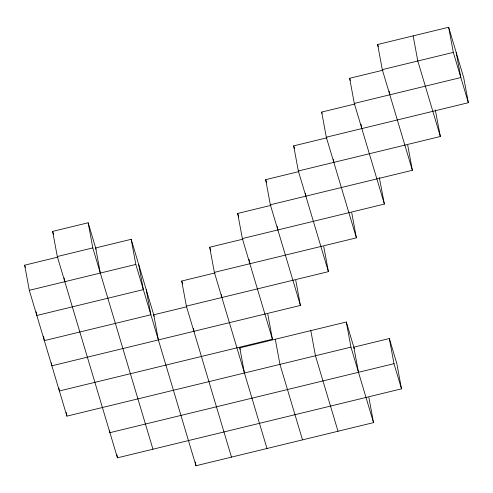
<?xml version="1.0" encoding="UTF-8"?>
<svg xmlns="http://www.w3.org/2000/svg" width="493" height="493" viewBox="0 0 493 493"><rect width="100%" height="100%" fill="white"/><g stroke="black" fill="none" stroke-linecap="round" stroke-linejoin="round"><path stroke-width="0.74" d="M51.315 362.848L51.864 365.806L300.416 305.432L270.343 204.78L412.37 170.282L382.297 69.63L377.638 44.506L448.655 27.257L463.691 77.58L468.35 102.71L326.317 137.208L356.396 237.86L214.363 272.358L266.996 448.494M382.297 69.63L453.313 52.381L448.655 27.257M58.833 388.009L59.382 390.967L272.426 339.221L242.353 238.569L384.386 204.071L354.307 103.419L349.648 78.288L382.938 70.203M354.307 103.419L460.832 77.549L456.173 52.418M326.317 137.208L321.664 112.077L354.948 103.992M231.488 457.122L186.372 306.141L328.406 271.643L298.333 170.991L293.674 145.866L326.964 137.781M298.333 170.991L440.36 136.499L435.276 109.927M358.479 372.295L353.826 347.171L389.334 338.543L396.853 363.711L401.505 388.835L117.445 457.831L57.299 256.526L52.64 231.396L88.148 222.774L96.092 249.378M270.343 204.78L265.684 179.655L298.974 171.57M57.299 256.526L92.801 247.905L88.148 222.774M244.442 373.01L239.783 347.879L346.308 322.009L350.961 347.134L66.9 416.129L29.309 290.315L24.65 265.185L57.94 257.099M154.161 316.241L131.175 239.315L95.667 247.936L100.326 273.067M242.353 238.569L237.694 213.438L270.984 205.353M29.309 290.315L135.828 264.439L131.175 239.315M214.363 272.358L209.71 247.227L242.994 239.142M186.372 306.141L181.72 281.016L215.01 272.931M186.28 306.899L153.73 314.799L158.389 339.93M389.334 338.543L393.987 363.674L109.927 432.669L109.52 430.451M135.828 264.439L195.98 465.743L373.521 422.624L368.863 397.494M453.313 52.381L468.35 102.71M440.36 136.499L417.805 61.009L413.146 35.878M377.638 44.506L378.285 46.662M349.648 78.288L350.295 80.445M379.296 177.505L384.386 204.071M321.664 112.077L322.089 113.513M393.987 363.674L401.505 388.835M293.674 145.866L294.531 148.738M346.308 322.009L354.251 348.606M350.961 347.134L373.521 422.624M265.684 179.655L266.547 182.527M338.013 431.246L315.452 355.761L310.8 330.63M237.694 213.438L238.772 217.037M302.505 439.873L279.95 364.382L275.291 339.252M209.71 247.227L210.782 250.82M239.783 347.879L240.214 349.315M181.72 281.016L182.576 283.888M92.801 247.905L152.953 449.209M52.64 231.396L53.497 234.274M24.65 265.185L25.297 267.342M407.717 145.158L412.37 170.282M389.131 91.1L389.68 94.058M361.005 124.15L361.825 128.581M351.737 212.729L356.396 237.86M333.293 159.412L333.841 162.37M323.747 246.518L328.406 271.643M305.303 193.201L305.851 196.159M295.757 280.307L300.416 305.432M277.177 226.25L277.861 229.941M267.773 314.09L272.426 339.221M249.051 259.3L249.871 263.73M221.332 294.561L221.881 297.519M193.348 328.35L193.897 331.308M195.296 462.052L195.98 465.743M146.211 289.637L150.87 314.768L44.345 340.638L43.526 336.208M138.693 264.476L143.352 289.607L36.827 315.477L36.143 311.779M116.896 454.873L117.445 457.831M64.133 277.997L64.817 281.688M66.216 412.431L66.9 416.129"/></g></svg>
